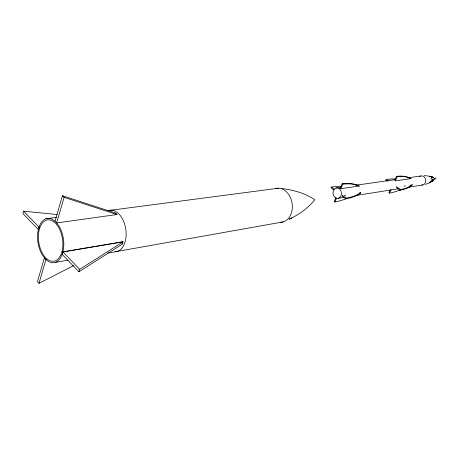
<?xml version="1.0" encoding="UTF-8"?>
<svg xmlns="http://www.w3.org/2000/svg" width="459" height="459" viewBox="0 0 459 459"><rect width="100%" height="100%" fill="white"/><g stroke="black" fill="none" stroke-linecap="round" stroke-linejoin="round"><path stroke-width="0.69" d="M57.008 214.531L23.604 211.186L22.95 213.601L38.355 229.609M38.252 229.506L38.94 227.067M44.397 257.797L37.472 281.625L39.009 283.318L73.916 265.491M55 221.313L62.441 195.729L115.312 213.01L116.936 214.537L56.629 222.959L64.105 197.347L62.441 195.729M39.009 283.318L45.969 259.473M62.235 254.429L62.975 251.962L122.978 241.864L122.203 244.194L78.942 271.791L62.126 254.32M78.942 271.791L79.717 269.301L122.978 241.864M115.312 213.01L116.89 214.697M341.152 186.429A109.362 43.536 26.4 0 0 331.289 187.048L330.973 187.754L334.118 190.106M335.936 197.731L334.255 201.501L334.841 201.943A108.152 52.957 -56.3 0 0 346.551 198.627M342.162 183.778L340.13 188.339L340.721 188.781L342.758 184.22A98.123 44.781 -50.4 0 1 359.213 186.027L358.622 185.602A98.077 44.827 -50.4 0 0 342.162 183.778L342.758 184.22M334.841 201.943L336.522 198.173M345.765 198.833L346.092 198.122A97.205 35.343 22 0 0 360.768 192.487L360.453 193.182A97.17 35.406 22 0 1 345.765 198.833L341.921 195.953M122.094 244.09L122.869 241.761L62.872 251.853L79.717 269.301M395.096 178.953A100.814 36.181 27 0 0 386.099 179.435L385.789 180.089L387.304 181.162M390.242 189.825L388.865 192.734L389.427 193.136A99.609 44.184 -56.8 0 0 400.455 189.797M394.688 180.473L396.645 176.354A90.383 38.2 -51.9 0 1 410.34 178.23L410.908 178.626L395.256 180.88L397.219 176.755A90.423 38.154 -51.9 0 1 410.908 178.626M389.427 193.136L391.085 189.653M400.019 190.187L400.334 189.533A89.677 30.145 23.3 0 0 412.366 184.575L412.056 185.218A89.648 30.202 23.3 0 1 400.019 190.187L396.433 187.639M435.361 179.01L436.05 178.339L435.218 177.914M430.29 182.034L429.785 182.349M432.682 181.076C438.488 176.187 426.147 183.543 432.493 181.139M429.584 182.498C426.99 184.375 435.121 179.951 432.573 180.846M291.907 217.887L289.107 219.218C298.975 214.76 307.955 208.168 314.811 199.763C305.057 193.182 293.467 190.009 281.906 188.523M430.594 181.666L431.093 181.408M430.835 181.712L431.34 181.448M431.449 181.391L432.034 181.093M428.775 183.158L425.292 184.403M55.149 262.439L67.834 260.184M108.02 253.041L283.128 221.915M338.415 198.242L344.766 197.244M356.058 195.465L398.24 188.821M408.441 187.215L422.865 184.943M344.319 195.356L345.736 195.138M359.19 193.055L360.608 192.837M404.058 186.159L405.417 185.947M410.174 185.212L411.528 185.006M340.767 188.683L359.213 186.027M335.977 188.047L340.934 187.341M355.794 185.229L395.291 179.618M408.258 177.776L420.668 176.009M45.757 218.794L56.394 217.394M107.303 210.704L278.659 188.201M427.231 175.992L430.766 176.365L433.698 177.386L431.73 177.203L429.452 176.256L432.458 176.944M424.168 175.688L426.618 175.74M64.105 197.347L116.936 214.537M396.645 176.354L397.219 176.755M386.099 179.435L388.274 180.978M396.324 186.687L400.334 189.533M331.289 187.048L334.118 189.165M342.236 195.241L346.092 198.122M23.604 211.186L39.044 227.171M44.351 257.952L45.923 259.628M108.192 210.595A20.971 13.024 81.2 0 1 125.68 228.462A20.971 13.024 81.2 0 1 115.163 251.75M275.337 188.643A17.126 12.829 81.2 0 1 292.079 203.32A17.126 12.829 81.2 0 1 280.466 222.271M419.721 176.445A4.607 3.953 81.6 0 1 425.596 179.4A4.607 3.953 81.6 0 1 421.838 185.063M434.375 178.39C434.071 179.693 431.999 179.681 431.179 178.907L431.15 178.224L432.08 177.725L433.657 177.822L434.375 178.39M38.596 228.284L37.661 233.424A22.405 12.846 81.2 0 0 42.268 254.94L45.137 258.79L48.384 261.435A22.405 12.846 81.2 0 0 60.754 257.539L62.608 253.196L63.629 247.958A22.405 12.846 81.2 0 0 58.844 225.817L55.86 221.972L52.527 219.425A22.405 12.846 81.2 0 0 40.335 223.952L38.596 228.284M339.178 188.695L338.151 188.127A5.256 4.171 81.5 0 0 333.509 190.365A5.256 4.171 81.5 0 0 334.336 196.699L336.246 198.139A5.256 4.171 81.5 0 0 340.911 195.918A5.256 4.171 81.5 0 0 340.073 189.561L339.178 188.695M39.508 228.662A20.896 11.986 81.2 0 0 51.706 261.205A20.896 11.986 81.2 0 0 60.674 231.778A20.896 11.986 81.2 0 0 39.508 228.662"/></g></svg>
